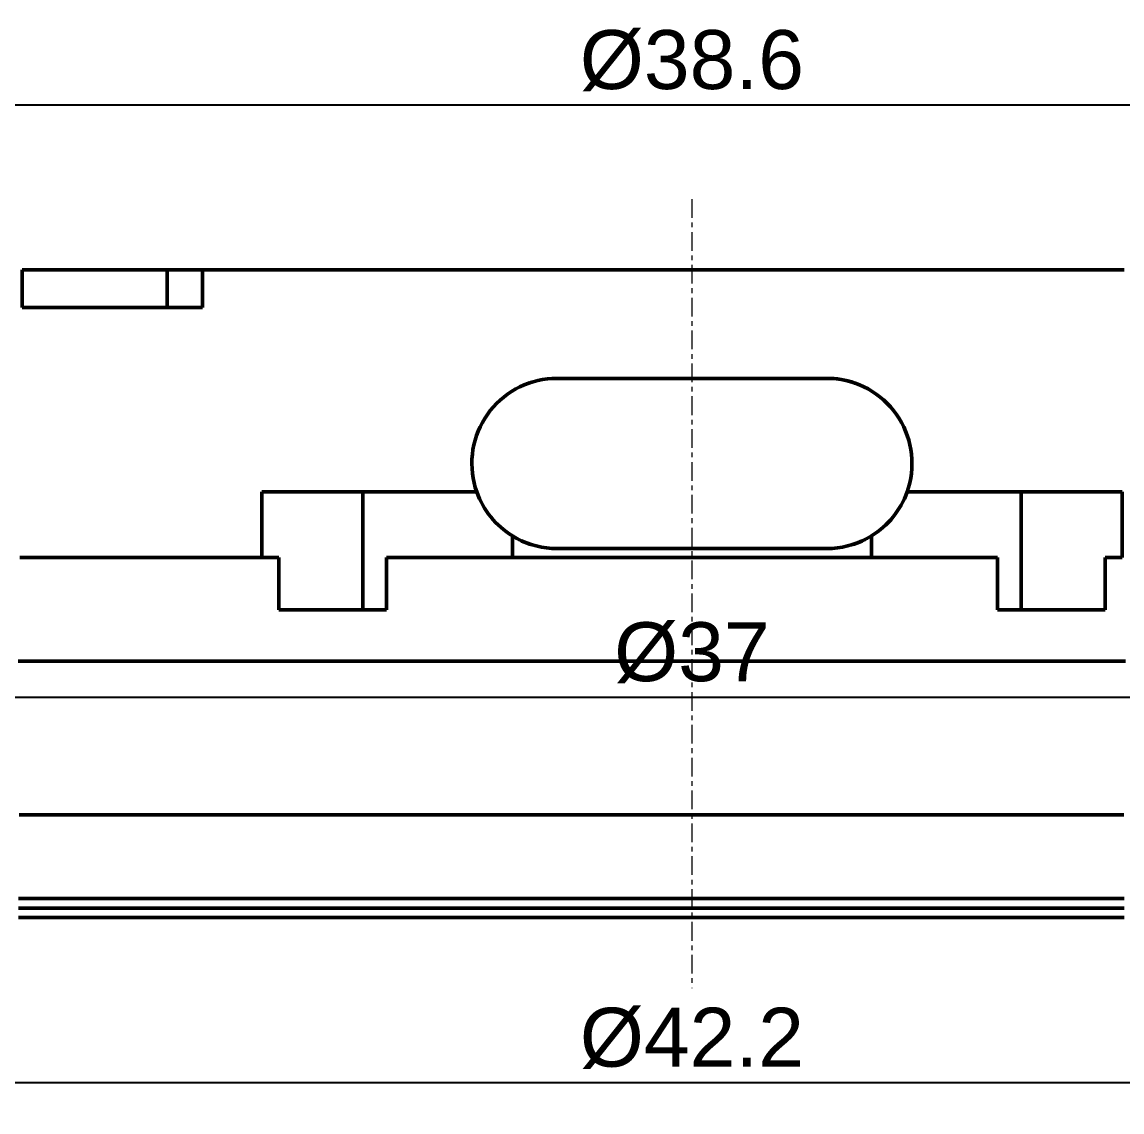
# Model space of a CAD drawing. Header units: millimetres. Extents: x 0 to 900, y 0 to 148.
# Drawn here: x 253.78 to 277.13, y 28.14 to 51.26 of the extents above; entities that cross this region are included whole.
import ezdxf

# ---------------------------------------------------------------- set-up
doc = ezdxf.new("R2010")
doc.units = ezdxf.units.MM
doc.header["$LTSCALE"] = 0.125
doc.linetypes.add('CENTER', pattern=[5.08, 3.175, -0.635, 0.635, -0.635])
for name, color, linetype, lineweight in [('CENTER', 7, 'CENTER', 18), ('DIM', 7, 'Continuous', 18), ('VISIBLE', 7, 'Continuous', 50)]:
    doc.layers.add(name, color=color, linetype=linetype, lineweight=lineweight)
doc.styles.add('LiberationSans', font='LiberationSans-Regular.ttf')
doc.dimstyles.new('ISO', dxfattribs={"dimscale": 0.5, "dimtxt": 2.5, "dimasz": 2.5, "dimexe": 1.25, "dimexo": 0.625, "dimtad": 1, "dimdsep": 46, "dimtxsty": 'LiberationSans', "dimcen": 0, "dimazin": 3, "dimtfac": 1, "dimtmove": 0, "dimatfit": 3})

msp = doc.modelspace()

# ---------------------------------------------------------------- linework, layer by layer
at = {"layer": 'CENTER'}
msp.add_line((268, 47.5), (268, 30.764), dxfattribs=at)
at = {"layer": 'VISIBLE'}
for p, q in [((253.784, 46), (256.867, 46)), ((253.784, 46), (253.784, 45.2)), ((256.867, 46), (257.614, 46)), ((256.867, 46), (256.867, 45.2)), ((257.614, 46), (257.614, 45.2)), ((253.784, 45.2), (256.867, 45.2)), ((258.873, 41.29), (258.873, 39.9)), ((261.015, 41.29), (261.015, 38.79)), ((274.985, 41.29), (274.985, 38.79)), ((277.127, 41.29), (277.127, 39.9)), ((264.189, 40.358), (264.189, 39.9)), ((271.811, 40.358), (271.811, 39.9)), ((259.232, 39.9), (259.232, 38.79)), ((261.517, 39.9), (261.517, 38.79)), ((264.189, 39.9), (261.517, 39.9)), ((274.483, 39.9), (271.811, 39.9)), ((274.483, 39.9), (274.483, 38.79)), ((276.768, 39.9), (276.768, 38.79))]:
    msp.add_line(p, q, dxfattribs=at)
for points in [[(257.614, 46), (257.714, 46), (257.814, 46), (257.915, 46), (258.015, 46), (258.115, 46), (258.216, 46), (258.316, 46), (258.416, 46), (258.516, 46), (258.617, 46), (258.717, 46), (258.817, 46), (258.918, 46), (259.018, 46), (259.118, 46), (259.218, 46), (259.319, 46), (259.419, 46), (259.519, 46), (259.62, 46), (259.72, 46), (259.82, 46), (259.921, 46), (260.021, 46), (260.121, 46), (260.221, 46), (260.322, 46), (260.422, 46), (260.522, 46), (260.623, 46), (260.723, 46), (260.823, 46), (260.923, 46), (261.024, 46), (261.124, 46), (261.224, 46), (261.325, 46), (261.425, 46), (261.525, 46), (261.625, 46), (261.726, 46), (261.826, 46), (261.926, 46), (262.027, 46), (262.127, 46), (262.227, 46), (262.328, 46), (262.428, 46), (262.528, 46), (262.628, 46), (262.729, 46), (262.829, 46), (262.929, 46), (263.03, 46), (263.13, 46), (263.23, 46), (263.33, 46), (263.431, 46), (263.531, 46), (263.631, 46), (263.732, 46), (263.832, 46), (263.932, 46), (264.032, 46), (264.133, 46), (264.233, 46), (264.333, 46), (264.434, 46), (264.534, 46), (264.634, 46), (264.734, 46), (264.835, 46), (264.935, 46), (265.035, 46), (265.136, 46), (265.236, 46), (265.336, 46), (265.437, 46), (265.537, 46), (265.637, 46), (265.737, 46), (265.838, 46), (265.938, 46), (266.038, 46), (266.139, 46), (266.239, 46), (266.339, 46), (266.439, 46), (266.54, 46), (266.64, 46), (266.74, 46), (266.841, 46), (266.941, 46), (267.041, 46), (267.141, 46), (267.242, 46), (267.342, 46), (267.442, 46), (267.543, 46), (267.643, 46), (267.743, 46), (267.844, 46), (267.944, 46), (268.044, 46), (268.144, 46), (268.245, 46), (268.345, 46), (268.445, 46), (268.546, 46), (268.646, 46), (268.746, 46), (268.846, 46), (268.947, 46), (269.047, 46), (269.147, 46), (269.248, 46), (269.348, 46), (269.448, 46), (269.548, 46), (269.649, 46), (269.749, 46), (269.849, 46), (269.95, 46), (270.05, 46), (270.15, 46), (270.251, 46), (270.351, 46), (270.451, 46), (270.551, 46), (270.652, 46), (270.752, 46), (270.852, 46), (270.953, 46), (271.053, 46), (271.153, 46), (271.253, 46), (271.354, 46), (271.454, 46), (271.554, 46), (271.655, 46), (271.755, 46), (271.855, 46), (271.955, 46), (272.056, 46), (272.156, 46), (272.256, 46), (272.357, 46), (272.457, 46), (272.557, 46), (272.657, 46), (272.758, 46), (272.858, 46), (272.958, 46), (273.059, 46), (273.159, 46), (273.259, 46), (273.36, 46), (273.46, 46), (273.56, 46), (273.66, 46), (273.761, 46), (273.861, 46), (273.961, 46), (274.062, 46), (274.162, 46), (274.262, 46), (274.362, 46), (274.463, 46), (274.563, 46), (274.663, 46), (274.764, 46), (274.864, 46), (274.964, 46), (275.064, 46), (275.165, 46), (275.265, 46), (275.365, 46), (275.466, 46), (275.566, 46), (275.666, 46), (275.767, 46), (275.867, 46), (275.967, 46), (276.067, 46), (276.168, 46), (276.268, 46), (276.368, 46), (276.469, 46), (276.569, 46), (276.669, 46), (276.769, 46), (276.87, 46), (276.97, 46), (277.07, 46), (277.171, 46)], [(253.784, 45.2), (253.884, 45.2), (253.985, 45.2), (254.086, 45.2), (254.187, 45.2), (254.288, 45.2), (254.388, 45.2), (254.489, 45.2), (254.59, 45.2), (254.691, 45.2), (254.792, 45.2), (254.892, 45.2), (254.993, 45.2), (255.094, 45.2), (255.195, 45.2), (255.296, 45.2), (255.396, 45.2), (255.497, 45.2), (255.598, 45.2), (255.699, 45.2), (255.8, 45.2), (255.9, 45.2), (256.001, 45.2), (256.102, 45.2), (256.203, 45.2), (256.303, 45.2), (256.404, 45.2), (256.505, 45.2), (256.606, 45.2), (256.707, 45.2), (256.807, 45.2), (256.908, 45.2), (257.009, 45.2), (257.11, 45.2), (257.211, 45.2), (257.311, 45.2), (257.412, 45.2), (257.513, 45.2), (257.614, 45.2)], [(265.135, 43.7), (265.034, 43.697), (264.932, 43.689), (264.832, 43.674), (264.732, 43.654), (264.634, 43.629), (264.537, 43.598), (264.442, 43.562), (264.35, 43.52), (264.26, 43.474), (264.172, 43.422), (264.088, 43.365), (264.007, 43.304), (263.93, 43.238), (263.856, 43.169), (263.786, 43.095), (263.721, 43.017), (263.66, 42.936), (263.604, 42.851), (263.553, 42.764), (263.506, 42.673), (263.465, 42.58), (263.429, 42.485), (263.399, 42.389), (263.374, 42.29), (263.354, 42.191), (263.341, 42.09), (263.332, 41.989), (263.33, 41.887), (263.333, 41.786), (263.342, 41.685), (263.357, 41.584), (263.377, 41.485), (263.403, 41.387), (263.434, 41.29)], [(265.135, 43.7), (265.236, 43.7), (265.336, 43.7), (265.437, 43.7), (265.537, 43.7), (265.638, 43.7), (265.738, 43.7), (265.839, 43.7), (265.939, 43.7), (266.04, 43.7), (266.14, 43.7), (266.241, 43.7), (266.341, 43.7), (266.442, 43.7), (266.542, 43.7), (266.643, 43.7), (266.743, 43.7), (266.844, 43.7), (266.944, 43.7), (267.045, 43.7), (267.146, 43.7), (267.246, 43.7), (267.347, 43.7), (267.447, 43.7), (267.548, 43.7), (267.648, 43.7), (267.749, 43.7), (267.849, 43.7), (267.95, 43.7), (268.05, 43.7), (268.151, 43.7), (268.251, 43.7), (268.352, 43.7), (268.452, 43.7), (268.553, 43.7), (268.653, 43.7), (268.754, 43.7), (268.854, 43.7), (268.955, 43.7), (269.056, 43.7), (269.156, 43.7), (269.257, 43.7), (269.357, 43.7), (269.458, 43.7), (269.558, 43.7), (269.659, 43.7), (269.759, 43.7), (269.86, 43.7), (269.96, 43.7), (270.061, 43.7), (270.161, 43.7), (270.262, 43.7), (270.362, 43.7), (270.463, 43.7), (270.563, 43.7), (270.664, 43.7), (270.764, 43.7), (270.865, 43.7)], [(271.455, 43.601), (271.384, 43.624), (271.311, 43.644), (271.238, 43.661), (271.164, 43.675), (271.09, 43.686), (271.015, 43.694), (270.94, 43.698), (270.865, 43.7)], [(272.566, 41.29), (272.597, 41.387), (272.623, 41.485), (272.643, 41.584), (272.658, 41.685), (272.667, 41.786), (272.67, 41.887), (272.668, 41.989), (272.659, 42.09), (272.646, 42.191), (272.626, 42.29), (272.601, 42.389), (272.571, 42.485), (272.535, 42.58), (272.494, 42.673), (272.447, 42.764), (272.396, 42.851), (272.34, 42.936), (272.279, 43.017), (272.214, 43.095), (272.144, 43.169), (272.07, 43.238), (271.993, 43.304), (271.912, 43.365), (271.828, 43.422), (271.74, 43.474), (271.65, 43.52), (271.558, 43.562), (271.463, 43.598), (271.366, 43.629), (271.268, 43.654), (271.168, 43.674), (271.068, 43.689), (270.966, 43.697), (270.865, 43.7)], [(264.605, 43.62), (264.596, 43.618), (264.587, 43.615), (264.579, 43.612), (264.57, 43.609), (264.562, 43.606), (264.553, 43.604), (264.544, 43.601), (264.536, 43.598)], [(258.873, 41.29), (258.975, 41.29), (259.076, 41.29), (259.178, 41.29), (259.279, 41.29), (259.38, 41.29), (259.482, 41.29), (259.583, 41.29), (259.684, 41.29), (259.786, 41.29), (259.887, 41.29), (259.988, 41.29), (260.09, 41.29), (260.191, 41.29), (260.292, 41.29), (260.394, 41.29), (260.495, 41.29), (260.597, 41.29), (260.698, 41.29), (260.799, 41.29), (260.901, 41.29), (261.002, 41.29), (261.103, 41.29), (261.205, 41.29), (261.306, 41.29), (261.407, 41.29), (261.509, 41.29), (261.61, 41.29), (261.711, 41.29), (261.813, 41.29), (261.914, 41.29), (262.015, 41.29), (262.117, 41.29), (262.218, 41.29), (262.32, 41.29), (262.421, 41.29), (262.522, 41.29), (262.624, 41.29), (262.725, 41.29), (262.826, 41.29), (262.928, 41.29), (263.029, 41.29), (263.13, 41.29), (263.232, 41.29), (263.333, 41.29), (263.434, 41.29)], [(272.566, 41.29), (272.667, 41.29), (272.768, 41.29), (272.87, 41.29), (272.971, 41.29), (273.072, 41.29), (273.174, 41.29), (273.275, 41.29), (273.376, 41.29), (273.478, 41.29), (273.579, 41.29), (273.68, 41.29), (273.782, 41.29), (273.883, 41.29), (273.985, 41.29), (274.086, 41.29), (274.187, 41.29), (274.289, 41.29), (274.39, 41.29), (274.491, 41.29), (274.593, 41.29), (274.694, 41.29), (274.795, 41.29), (274.897, 41.29), (274.998, 41.29), (275.099, 41.29), (275.201, 41.29), (275.302, 41.29), (275.403, 41.29), (275.505, 41.29), (275.606, 41.29), (275.708, 41.29), (275.809, 41.29), (275.91, 41.29), (276.012, 41.29), (276.113, 41.29), (276.214, 41.29), (276.316, 41.29), (276.417, 41.29), (276.518, 41.29), (276.62, 41.29), (276.721, 41.29), (276.822, 41.29), (276.924, 41.29), (277.025, 41.29), (277.127, 41.29)], [(264.189, 40.358), (264.239, 40.328), (264.29, 40.3), (264.341, 40.274), (264.394, 40.249), (264.447, 40.226), (264.501, 40.205), (264.556, 40.185), (264.611, 40.168)], [(264.189, 40.358), (264.285, 40.303), (264.384, 40.254), (264.486, 40.211), (264.59, 40.174), (264.697, 40.144), (264.805, 40.12), (264.914, 40.104), (265.024, 40.093), (265.135, 40.09)], [(270.865, 40.09), (270.976, 40.093), (271.086, 40.104), (271.195, 40.12), (271.303, 40.144), (271.41, 40.174), (271.514, 40.211), (271.616, 40.254), (271.715, 40.303), (271.811, 40.358)], [(271.389, 40.168), (271.444, 40.185), (271.499, 40.205), (271.553, 40.226), (271.606, 40.249), (271.659, 40.274), (271.71, 40.3), (271.761, 40.328), (271.811, 40.358)], [(265.135, 40.09), (265.236, 40.09), (265.336, 40.09), (265.437, 40.09), (265.537, 40.09), (265.638, 40.09), (265.738, 40.09), (265.839, 40.09), (265.939, 40.09), (266.04, 40.09), (266.14, 40.09), (266.241, 40.09), (266.341, 40.09), (266.442, 40.09), (266.542, 40.09), (266.643, 40.09), (266.743, 40.09), (266.844, 40.09), (266.944, 40.09), (267.045, 40.09), (267.146, 40.09), (267.246, 40.09), (267.347, 40.09), (267.447, 40.09), (267.548, 40.09), (267.648, 40.09), (267.749, 40.09), (267.849, 40.09), (267.95, 40.09), (268.05, 40.09), (268.151, 40.09), (268.251, 40.09), (268.352, 40.09), (268.452, 40.09), (268.553, 40.09), (268.653, 40.09), (268.754, 40.09), (268.854, 40.09), (268.955, 40.09), (269.056, 40.09), (269.156, 40.09), (269.257, 40.09), (269.357, 40.09), (269.458, 40.09), (269.558, 40.09), (269.659, 40.09), (269.759, 40.09), (269.86, 40.09), (269.96, 40.09), (270.061, 40.09), (270.161, 40.09), (270.262, 40.09), (270.362, 40.09), (270.463, 40.09), (270.563, 40.09), (270.664, 40.09), (270.764, 40.09), (270.865, 40.09)], [(253.736, 39.9), (253.837, 39.9), (253.938, 39.9), (254.039, 39.9), (254.139, 39.9), (254.24, 39.9), (254.341, 39.9), (254.441, 39.9), (254.542, 39.9), (254.643, 39.9), (254.744, 39.9), (254.844, 39.9), (254.945, 39.9), (255.046, 39.9), (255.147, 39.9), (255.247, 39.9), (255.348, 39.9), (255.449, 39.9), (255.549, 39.9), (255.65, 39.9), (255.751, 39.9), (255.852, 39.9), (255.952, 39.9), (256.053, 39.9), (256.154, 39.9), (256.255, 39.9), (256.355, 39.9), (256.456, 39.9), (256.557, 39.9), (256.657, 39.9), (256.758, 39.9), (256.859, 39.9), (256.96, 39.9), (257.06, 39.9), (257.161, 39.9), (257.262, 39.9), (257.363, 39.9), (257.463, 39.9), (257.564, 39.9), (257.665, 39.9), (257.765, 39.9), (257.866, 39.9), (257.967, 39.9), (258.068, 39.9), (258.168, 39.9), (258.269, 39.9), (258.37, 39.9), (258.471, 39.9), (258.571, 39.9), (258.672, 39.9), (258.773, 39.9), (258.873, 39.9)], [(259.232, 39.9), (259.187, 39.9), (259.143, 39.9), (259.098, 39.9), (259.053, 39.9), (259.008, 39.9), (258.963, 39.9), (258.918, 39.9), (258.873, 39.9)], [(264.189, 39.9), (264.289, 39.9), (264.39, 39.9), (264.49, 39.9), (264.59, 39.9), (264.69, 39.9), (264.791, 39.9), (264.891, 39.9), (264.991, 39.9), (265.092, 39.9), (265.192, 39.9), (265.292, 39.9), (265.392, 39.9), (265.493, 39.9), (265.593, 39.9), (265.693, 39.9), (265.794, 39.9), (265.894, 39.9), (265.994, 39.9), (266.095, 39.9), (266.195, 39.9), (266.295, 39.9), (266.395, 39.9), (266.496, 39.9), (266.596, 39.9), (266.696, 39.9), (266.797, 39.9), (266.897, 39.9), (266.997, 39.9), (267.097, 39.9), (267.198, 39.9), (267.298, 39.9), (267.398, 39.9), (267.499, 39.9), (267.599, 39.9), (267.699, 39.9), (267.799, 39.9), (267.9, 39.9), (268, 39.9), (268.1, 39.9), (268.201, 39.9), (268.301, 39.9), (268.401, 39.9), (268.501, 39.9), (268.602, 39.9), (268.702, 39.9), (268.802, 39.9), (268.903, 39.9), (269.003, 39.9), (269.103, 39.9), (269.203, 39.9), (269.304, 39.9), (269.404, 39.9), (269.504, 39.9), (269.605, 39.9), (269.705, 39.9), (269.805, 39.9), (269.905, 39.9), (270.006, 39.9), (270.106, 39.9), (270.206, 39.9), (270.307, 39.9), (270.407, 39.9), (270.507, 39.9), (270.608, 39.9), (270.708, 39.9), (270.808, 39.9), (270.908, 39.9), (271.009, 39.9), (271.109, 39.9), (271.209, 39.9), (271.31, 39.9), (271.41, 39.9), (271.51, 39.9), (271.61, 39.9), (271.711, 39.9), (271.811, 39.9)], [(277.127, 39.9), (277.082, 39.9), (277.037, 39.9), (276.992, 39.9), (276.947, 39.9), (276.902, 39.9), (276.857, 39.9), (276.813, 39.9), (276.768, 39.9)], [(259.232, 38.79), (259.336, 38.79), (259.44, 38.79), (259.544, 38.79), (259.648, 38.79), (259.751, 38.79), (259.855, 38.79), (259.959, 38.79), (260.063, 38.79), (260.167, 38.79), (260.271, 38.79), (260.374, 38.79), (260.478, 38.79), (260.582, 38.79), (260.686, 38.79), (260.79, 38.79), (260.894, 38.79), (260.997, 38.79), (261.101, 38.79), (261.205, 38.79), (261.309, 38.79), (261.413, 38.79), (261.517, 38.79)], [(274.483, 38.79), (274.587, 38.79), (274.691, 38.79), (274.795, 38.79), (274.899, 38.79), (275.003, 38.79), (275.106, 38.79), (275.21, 38.79), (275.314, 38.79), (275.418, 38.79), (275.522, 38.79), (275.626, 38.79), (275.729, 38.79), (275.833, 38.79), (275.937, 38.79), (276.041, 38.79), (276.145, 38.79), (276.249, 38.79), (276.352, 38.79), (276.456, 38.79), (276.56, 38.79), (276.664, 38.79), (276.768, 38.79)], [(253.7, 37.7), (253.8, 37.7), (253.9, 37.7), (254, 37.7), (254.1, 37.7), (254.2, 37.7), (254.3, 37.7), (254.4, 37.7), (254.5, 37.7), (254.6, 37.7), (254.7, 37.7), (254.8, 37.7), (254.9, 37.7), (255, 37.7), (255.1, 37.7), (255.2, 37.7), (255.3, 37.7), (255.4, 37.7), (255.5, 37.7), (255.6, 37.7), (255.7, 37.7), (255.8, 37.7), (255.9, 37.7), (256, 37.7), (256.1, 37.7), (256.2, 37.7), (256.3, 37.7), (256.4, 37.7), (256.5, 37.7), (256.6, 37.7), (256.7, 37.7), (256.8, 37.7), (256.9, 37.7), (257, 37.7), (257.1, 37.7), (257.2, 37.7), (257.3, 37.7), (257.4, 37.7), (257.5, 37.7), (257.6, 37.7), (257.7, 37.7), (257.8, 37.7), (257.9, 37.7), (258, 37.7), (258.1, 37.7), (258.2, 37.7), (258.3, 37.7), (258.4, 37.7), (258.5, 37.7), (258.6, 37.7), (258.7, 37.7), (258.8, 37.7), (258.9, 37.7), (259, 37.7), (259.1, 37.7), (259.2, 37.7), (259.3, 37.7), (259.4, 37.7), (259.5, 37.7), (259.6, 37.7), (259.7, 37.7), (259.8, 37.7), (259.9, 37.7), (260, 37.7), (260.1, 37.7), (260.2, 37.7), (260.3, 37.7), (260.4, 37.7), (260.5, 37.7), (260.6, 37.7), (260.7, 37.7), (260.8, 37.7), (260.9, 37.7), (261, 37.7), (261.1, 37.7), (261.2, 37.7), (261.3, 37.7), (261.4, 37.7), (261.5, 37.7), (261.6, 37.7), (261.7, 37.7), (261.8, 37.7), (261.9, 37.7), (262, 37.7), (262.1, 37.7), (262.2, 37.7), (262.3, 37.7), (262.4, 37.7), (262.5, 37.7), (262.6, 37.7), (262.7, 37.7), (262.8, 37.7), (262.9, 37.7), (263, 37.7), (263.1, 37.7), (263.2, 37.7), (263.3, 37.7), (263.4, 37.7), (263.5, 37.7), (263.6, 37.7), (263.7, 37.7), (263.8, 37.7), (263.9, 37.7), (264, 37.7), (264.1, 37.7), (264.2, 37.7), (264.3, 37.7), (264.4, 37.7), (264.5, 37.7), (264.6, 37.7), (264.7, 37.7), (264.8, 37.7), (264.9, 37.7), (265, 37.7), (265.1, 37.7), (265.2, 37.7), (265.3, 37.7), (265.4, 37.7), (265.5, 37.7), (265.6, 37.7), (265.7, 37.7), (265.8, 37.7), (265.9, 37.7), (266, 37.7), (266.1, 37.7), (266.2, 37.7), (266.3, 37.7), (266.4, 37.7), (266.5, 37.7), (266.6, 37.7), (266.7, 37.7), (266.8, 37.7), (266.9, 37.7), (267, 37.7), (267.1, 37.7), (267.2, 37.7), (267.3, 37.7), (267.4, 37.7), (267.5, 37.7), (267.6, 37.7), (267.7, 37.7), (267.8, 37.7), (267.9, 37.7), (268, 37.7), (268.1, 37.7), (268.2, 37.7), (268.3, 37.7), (268.4, 37.7), (268.5, 37.7), (268.6, 37.7), (268.7, 37.7), (268.8, 37.7), (268.9, 37.7), (269, 37.7), (269.1, 37.7), (269.2, 37.7), (269.3, 37.7), (269.4, 37.7), (269.5, 37.7), (269.6, 37.7), (269.7, 37.7), (269.8, 37.7), (269.9, 37.7), (270, 37.7), (270.1, 37.7), (270.2, 37.7), (270.3, 37.7), (270.4, 37.7), (270.5, 37.7), (270.6, 37.7), (270.7, 37.7), (270.8, 37.7), (270.9, 37.7), (271, 37.7), (271.1, 37.7), (271.2, 37.7), (271.3, 37.7), (271.4, 37.7), (271.5, 37.7), (271.6, 37.7), (271.7, 37.7), (271.8, 37.7), (271.9, 37.7), (272, 37.7), (272.1, 37.7), (272.2, 37.7), (272.3, 37.7), (272.4, 37.7), (272.5, 37.7), (272.6, 37.7), (272.7, 37.7), (272.8, 37.7), (272.9, 37.7), (273, 37.7), (273.1, 37.7), (273.2, 37.7), (273.3, 37.7), (273.4, 37.7), (273.5, 37.7), (273.6, 37.7), (273.7, 37.7), (273.8, 37.7), (273.9, 37.7), (274, 37.7), (274.1, 37.7), (274.2, 37.7), (274.3, 37.7), (274.4, 37.7), (274.5, 37.7), (274.6, 37.7), (274.7, 37.7), (274.8, 37.7), (274.9, 37.7), (275, 37.7), (275.1, 37.7), (275.2, 37.7), (275.3, 37.7), (275.4, 37.7), (275.5, 37.7), (275.6, 37.7), (275.7, 37.7), (275.8, 37.7), (275.9, 37.7), (276, 37.7), (276.1, 37.7), (276.2, 37.7), (276.3, 37.7), (276.4, 37.7), (276.5, 37.7), (276.6, 37.7), (276.7, 37.7), (276.8, 37.7), (276.9, 37.7), (277, 37.7), (277.1, 37.7), (277.2, 37.7)], [(253.726, 34.44), (253.826, 34.44), (253.926, 34.44), (254.026, 34.44), (254.126, 34.44), (254.226, 34.44), (254.327, 34.44), (254.427, 34.44), (254.527, 34.44), (254.627, 34.44), (254.727, 34.44), (254.827, 34.44), (254.928, 34.44), (255.028, 34.44), (255.128, 34.44), (255.228, 34.44), (255.328, 34.44), (255.428, 34.44), (255.529, 34.44), (255.629, 34.44), (255.729, 34.44), (255.829, 34.44), (255.929, 34.44), (256.029, 34.44), (256.13, 34.44), (256.23, 34.44), (256.33, 34.44), (256.43, 34.44), (256.53, 34.44), (256.631, 34.44), (256.731, 34.44), (256.831, 34.44), (256.931, 34.44), (257.031, 34.44), (257.131, 34.44), (257.232, 34.44), (257.332, 34.44), (257.432, 34.44), (257.532, 34.44), (257.632, 34.44), (257.732, 34.44), (257.833, 34.44), (257.933, 34.44), (258.033, 34.44), (258.133, 34.44), (258.233, 34.44), (258.333, 34.44), (258.434, 34.44), (258.534, 34.44), (258.634, 34.44), (258.734, 34.44), (258.834, 34.44), (258.934, 34.44), (259.035, 34.44), (259.135, 34.44), (259.235, 34.44), (259.335, 34.44), (259.435, 34.44), (259.536, 34.44), (259.636, 34.44), (259.736, 34.44), (259.836, 34.44), (259.936, 34.44), (260.036, 34.44), (260.137, 34.44), (260.237, 34.44), (260.337, 34.44), (260.437, 34.44), (260.537, 34.44), (260.637, 34.44), (260.738, 34.44), (260.838, 34.44), (260.938, 34.44), (261.038, 34.44), (261.138, 34.44), (261.238, 34.44), (261.339, 34.44), (261.439, 34.44), (261.539, 34.44), (261.639, 34.44), (261.739, 34.44), (261.839, 34.44), (261.94, 34.44), (262.04, 34.44), (262.14, 34.44), (262.24, 34.44), (262.34, 34.44), (262.44, 34.44), (262.541, 34.44), (262.641, 34.44), (262.741, 34.44), (262.841, 34.44), (262.941, 34.44), (263.042, 34.44), (263.142, 34.44), (263.242, 34.44), (263.342, 34.44), (263.442, 34.44), (263.542, 34.44), (263.643, 34.44), (263.743, 34.44), (263.843, 34.44), (263.943, 34.44), (264.043, 34.44), (264.143, 34.44), (264.244, 34.44), (264.344, 34.44), (264.444, 34.44), (264.544, 34.44), (264.644, 34.44), (264.744, 34.44), (264.845, 34.44), (264.945, 34.44), (265.045, 34.44), (265.145, 34.44), (265.245, 34.44), (265.345, 34.44), (265.446, 34.44), (265.546, 34.44), (265.646, 34.44), (265.746, 34.44), (265.846, 34.44), (265.946, 34.44), (266.047, 34.44), (266.147, 34.44), (266.247, 34.44), (266.347, 34.44), (266.447, 34.44), (266.548, 34.44), (266.648, 34.44), (266.748, 34.44), (266.848, 34.44), (266.948, 34.44), (267.048, 34.44), (267.149, 34.44), (267.249, 34.44), (267.349, 34.44), (267.449, 34.44), (267.549, 34.44), (267.649, 34.44), (267.75, 34.44), (267.85, 34.44), (267.95, 34.44), (268.05, 34.44), (268.15, 34.44), (268.25, 34.44), (268.351, 34.44), (268.451, 34.44), (268.551, 34.44), (268.651, 34.44), (268.751, 34.44), (268.851, 34.44), (268.952, 34.44), (269.052, 34.44), (269.152, 34.44), (269.252, 34.44), (269.352, 34.44), (269.452, 34.44), (269.553, 34.44), (269.653, 34.44), (269.753, 34.44), (269.853, 34.44), (269.953, 34.44), (270.054, 34.44), (270.154, 34.44), (270.254, 34.44), (270.354, 34.44), (270.454, 34.44), (270.554, 34.44), (270.655, 34.44), (270.755, 34.44), (270.855, 34.44), (270.955, 34.44), (271.055, 34.44), (271.155, 34.44), (271.256, 34.44), (271.356, 34.44), (271.456, 34.44), (271.556, 34.44), (271.656, 34.44), (271.756, 34.44), (271.857, 34.44), (271.957, 34.44), (272.057, 34.44), (272.157, 34.44), (272.257, 34.44), (272.357, 34.44), (272.458, 34.44), (272.558, 34.44), (272.658, 34.44), (272.758, 34.44), (272.858, 34.44), (272.958, 34.44), (273.059, 34.44), (273.159, 34.44), (273.259, 34.44), (273.359, 34.44), (273.459, 34.44), (273.56, 34.44), (273.66, 34.44), (273.76, 34.44), (273.86, 34.44), (273.96, 34.44), (274.06, 34.44), (274.161, 34.44), (274.261, 34.44), (274.361, 34.44), (274.461, 34.44), (274.561, 34.44), (274.661, 34.44), (274.762, 34.44), (274.862, 34.44), (274.962, 34.44), (275.062, 34.44), (275.162, 34.44), (275.262, 34.44), (275.363, 34.44), (275.463, 34.44), (275.563, 34.44), (275.663, 34.44), (275.763, 34.44), (275.863, 34.44), (275.964, 34.44), (276.064, 34.44), (276.164, 34.44), (276.264, 34.44), (276.364, 34.44), (276.464, 34.44), (276.565, 34.44), (276.665, 34.44), (276.765, 34.44), (276.865, 34.44), (276.965, 34.44), (277.066, 34.44), (277.166, 34.44)], [(253.711, 32.664), (253.812, 32.664), (253.912, 32.664), (254.012, 32.664), (254.112, 32.664), (254.213, 32.664), (254.313, 32.664), (254.413, 32.664), (254.514, 32.664), (254.614, 32.664), (254.714, 32.664), (254.814, 32.664), (254.915, 32.664), (255.015, 32.664), (255.115, 32.664), (255.215, 32.664), (255.316, 32.664), (255.416, 32.664), (255.516, 32.664), (255.617, 32.664), (255.717, 32.664), (255.817, 32.664), (255.917, 32.664), (256.018, 32.664), (256.118, 32.664), (256.218, 32.664), (256.318, 32.664), (256.419, 32.664), (256.519, 32.664), (256.619, 32.664), (256.72, 32.664), (256.82, 32.664), (256.92, 32.664), (257.02, 32.664), (257.121, 32.664), (257.221, 32.664), (257.321, 32.664), (257.421, 32.664), (257.522, 32.664), (257.622, 32.664), (257.722, 32.664), (257.822, 32.664), (257.923, 32.664), (258.023, 32.664), (258.123, 32.664), (258.224, 32.664), (258.324, 32.664), (258.424, 32.664), (258.524, 32.664), (258.625, 32.664), (258.725, 32.664), (258.825, 32.664), (258.925, 32.664), (259.026, 32.664), (259.126, 32.664), (259.226, 32.664), (259.327, 32.664), (259.427, 32.664), (259.527, 32.664), (259.627, 32.664), (259.728, 32.664), (259.828, 32.664), (259.928, 32.664), (260.028, 32.664), (260.129, 32.664), (260.229, 32.664), (260.329, 32.664), (260.43, 32.664), (260.53, 32.664), (260.63, 32.664), (260.73, 32.664), (260.831, 32.664), (260.931, 32.664), (261.031, 32.664), (261.131, 32.664), (261.232, 32.664), (261.332, 32.664), (261.432, 32.664), (261.533, 32.664), (261.633, 32.664), (261.733, 32.664), (261.833, 32.664), (261.934, 32.664), (262.034, 32.664), (262.134, 32.664), (262.234, 32.664), (262.335, 32.664), (262.435, 32.664), (262.535, 32.664), (262.635, 32.664), (262.736, 32.664), (262.836, 32.664), (262.936, 32.664), (263.037, 32.664), (263.137, 32.664), (263.237, 32.664), (263.337, 32.664), (263.438, 32.664), (263.538, 32.664), (263.638, 32.664), (263.738, 32.664), (263.839, 32.664), (263.939, 32.664), (264.039, 32.664), (264.14, 32.664), (264.24, 32.664), (264.34, 32.664), (264.44, 32.664), (264.541, 32.664), (264.641, 32.664), (264.741, 32.664), (264.841, 32.664), (264.942, 32.664), (265.042, 32.664), (265.142, 32.664), (265.243, 32.664), (265.343, 32.664), (265.443, 32.664), (265.543, 32.664), (265.644, 32.664), (265.744, 32.664), (265.844, 32.664), (265.944, 32.664), (266.045, 32.664), (266.145, 32.664), (266.245, 32.664), (266.346, 32.664), (266.446, 32.664), (266.546, 32.664), (266.646, 32.664), (266.747, 32.664), (266.847, 32.664), (266.947, 32.664), (267.047, 32.664), (267.148, 32.664), (267.248, 32.664), (267.348, 32.664), (267.449, 32.664), (267.549, 32.664), (267.649, 32.664), (267.749, 32.664), (267.85, 32.664), (267.95, 32.664), (268.05, 32.664), (268.15, 32.664), (268.251, 32.664), (268.351, 32.664), (268.451, 32.664), (268.551, 32.664), (268.652, 32.664), (268.752, 32.664), (268.852, 32.664), (268.953, 32.664), (269.053, 32.664), (269.153, 32.664), (269.253, 32.664), (269.354, 32.664), (269.454, 32.664), (269.554, 32.664), (269.654, 32.664), (269.755, 32.664), (269.855, 32.664), (269.955, 32.664), (270.056, 32.664), (270.156, 32.664), (270.256, 32.664), (270.356, 32.664), (270.457, 32.664), (270.557, 32.664), (270.657, 32.664), (270.757, 32.664), (270.858, 32.664), (270.958, 32.664), (271.058, 32.664), (271.159, 32.664), (271.259, 32.664), (271.359, 32.664), (271.459, 32.664), (271.56, 32.664), (271.66, 32.664), (271.76, 32.664), (271.86, 32.664), (271.961, 32.664), (272.061, 32.664), (272.161, 32.664), (272.262, 32.664), (272.362, 32.664), (272.462, 32.664), (272.562, 32.664), (272.663, 32.664), (272.763, 32.664), (272.863, 32.664), (272.963, 32.664), (273.064, 32.664), (273.164, 32.664), (273.264, 32.664), (273.365, 32.664), (273.465, 32.664), (273.565, 32.664), (273.665, 32.664), (273.766, 32.664), (273.866, 32.664), (273.966, 32.664), (274.066, 32.664), (274.167, 32.664), (274.267, 32.664), (274.367, 32.664), (274.467, 32.664), (274.568, 32.664), (274.668, 32.664), (274.768, 32.664), (274.869, 32.664), (274.969, 32.664), (275.069, 32.664), (275.169, 32.664), (275.27, 32.664), (275.37, 32.664), (275.47, 32.664), (275.57, 32.664), (275.671, 32.664), (275.771, 32.664), (275.871, 32.664), (275.972, 32.664), (276.072, 32.664), (276.172, 32.664), (276.272, 32.664), (276.373, 32.664), (276.473, 32.664), (276.573, 32.664), (276.673, 32.664), (276.774, 32.664), (276.874, 32.664), (276.974, 32.664), (277.075, 32.664), (277.175, 32.664)], [(253.711, 32.464), (253.812, 32.464), (253.912, 32.464), (254.012, 32.464), (254.112, 32.464), (254.213, 32.464), (254.313, 32.464), (254.413, 32.464), (254.514, 32.464), (254.614, 32.464), (254.714, 32.464), (254.814, 32.464), (254.915, 32.464), (255.015, 32.464), (255.115, 32.464), (255.215, 32.464), (255.316, 32.464), (255.416, 32.464), (255.516, 32.464), (255.617, 32.464), (255.717, 32.464), (255.817, 32.464), (255.917, 32.464), (256.018, 32.464), (256.118, 32.464), (256.218, 32.464), (256.318, 32.464), (256.419, 32.464), (256.519, 32.464), (256.619, 32.464), (256.72, 32.464), (256.82, 32.464), (256.92, 32.464), (257.02, 32.464), (257.121, 32.464), (257.221, 32.464), (257.321, 32.464), (257.421, 32.464), (257.522, 32.464), (257.622, 32.464), (257.722, 32.464), (257.822, 32.464), (257.923, 32.464), (258.023, 32.464), (258.123, 32.464), (258.224, 32.464), (258.324, 32.464), (258.424, 32.464), (258.524, 32.464), (258.625, 32.464), (258.725, 32.464), (258.825, 32.464), (258.925, 32.464), (259.026, 32.464), (259.126, 32.464), (259.226, 32.464), (259.327, 32.464), (259.427, 32.464), (259.527, 32.464), (259.627, 32.464), (259.728, 32.464), (259.828, 32.464), (259.928, 32.464), (260.028, 32.464), (260.129, 32.464), (260.229, 32.464), (260.329, 32.464), (260.43, 32.464), (260.53, 32.464), (260.63, 32.464), (260.73, 32.464), (260.831, 32.464), (260.931, 32.464), (261.031, 32.464), (261.131, 32.464), (261.232, 32.464), (261.332, 32.464), (261.432, 32.464), (261.533, 32.464), (261.633, 32.464), (261.733, 32.464), (261.833, 32.464), (261.934, 32.464), (262.034, 32.464), (262.134, 32.464), (262.234, 32.464), (262.335, 32.464), (262.435, 32.464), (262.535, 32.464), (262.635, 32.464), (262.736, 32.464), (262.836, 32.464), (262.936, 32.464), (263.037, 32.464), (263.137, 32.464), (263.237, 32.464), (263.337, 32.464), (263.438, 32.464), (263.538, 32.464), (263.638, 32.464), (263.738, 32.464), (263.839, 32.464), (263.939, 32.464), (264.039, 32.464), (264.14, 32.464), (264.24, 32.464), (264.34, 32.464), (264.44, 32.464), (264.541, 32.464), (264.641, 32.464), (264.741, 32.464), (264.841, 32.464), (264.942, 32.464), (265.042, 32.464), (265.142, 32.464), (265.243, 32.464), (265.343, 32.464), (265.443, 32.464), (265.543, 32.464), (265.644, 32.464), (265.744, 32.464), (265.844, 32.464), (265.944, 32.464), (266.045, 32.464), (266.145, 32.464), (266.245, 32.464), (266.346, 32.464), (266.446, 32.464), (266.546, 32.464), (266.646, 32.464), (266.747, 32.464), (266.847, 32.464), (266.947, 32.464), (267.047, 32.464), (267.148, 32.464), (267.248, 32.464), (267.348, 32.464), (267.449, 32.464), (267.549, 32.464), (267.649, 32.464), (267.749, 32.464), (267.85, 32.464), (267.95, 32.464), (268.05, 32.464), (268.15, 32.464), (268.251, 32.464), (268.351, 32.464), (268.451, 32.464), (268.551, 32.464), (268.652, 32.464), (268.752, 32.464), (268.852, 32.464), (268.953, 32.464), (269.053, 32.464), (269.153, 32.464), (269.253, 32.464), (269.354, 32.464), (269.454, 32.464), (269.554, 32.464), (269.654, 32.464), (269.755, 32.464), (269.855, 32.464), (269.955, 32.464), (270.056, 32.464), (270.156, 32.464), (270.256, 32.464), (270.356, 32.464), (270.457, 32.464), (270.557, 32.464), (270.657, 32.464), (270.757, 32.464), (270.858, 32.464), (270.958, 32.464), (271.058, 32.464), (271.159, 32.464), (271.259, 32.464), (271.359, 32.464), (271.459, 32.464), (271.56, 32.464), (271.66, 32.464), (271.76, 32.464), (271.86, 32.464), (271.961, 32.464), (272.061, 32.464), (272.161, 32.464), (272.262, 32.464), (272.362, 32.464), (272.462, 32.464), (272.562, 32.464), (272.663, 32.464), (272.763, 32.464), (272.863, 32.464), (272.963, 32.464), (273.064, 32.464), (273.164, 32.464), (273.264, 32.464), (273.365, 32.464), (273.465, 32.464), (273.565, 32.464), (273.665, 32.464), (273.766, 32.464), (273.866, 32.464), (273.966, 32.464), (274.066, 32.464), (274.167, 32.464), (274.267, 32.464), (274.367, 32.464), (274.467, 32.464), (274.568, 32.464), (274.668, 32.464), (274.768, 32.464), (274.869, 32.464), (274.969, 32.464), (275.069, 32.464), (275.169, 32.464), (275.27, 32.464), (275.37, 32.464), (275.47, 32.464), (275.57, 32.464), (275.671, 32.464), (275.771, 32.464), (275.871, 32.464), (275.972, 32.464), (276.072, 32.464), (276.172, 32.464), (276.272, 32.464), (276.373, 32.464), (276.473, 32.464), (276.573, 32.464), (276.673, 32.464), (276.774, 32.464), (276.874, 32.464), (276.974, 32.464), (277.075, 32.464), (277.175, 32.464)], [(253.712, 32.264), (253.812, 32.264), (253.912, 32.264), (254.013, 32.264), (254.113, 32.264), (254.213, 32.264), (254.313, 32.264), (254.414, 32.264), (254.514, 32.264), (254.614, 32.264), (254.714, 32.264), (254.815, 32.264), (254.915, 32.264), (255.015, 32.264), (255.116, 32.264), (255.216, 32.264), (255.316, 32.264), (255.416, 32.264), (255.517, 32.264), (255.617, 32.264), (255.717, 32.264), (255.817, 32.264), (255.918, 32.264), (256.018, 32.264), (256.118, 32.264), (256.218, 32.264), (256.319, 32.264), (256.419, 32.264), (256.519, 32.264), (256.62, 32.264), (256.72, 32.264), (256.82, 32.264), (256.92, 32.264), (257.021, 32.264), (257.121, 32.264), (257.221, 32.264), (257.321, 32.264), (257.422, 32.264), (257.522, 32.264), (257.622, 32.264), (257.723, 32.264), (257.823, 32.264), (257.923, 32.264), (258.023, 32.264), (258.124, 32.264), (258.224, 32.264), (258.324, 32.264), (258.424, 32.264), (258.525, 32.264), (258.625, 32.264), (258.725, 32.264), (258.825, 32.264), (258.926, 32.264), (259.026, 32.264), (259.126, 32.264), (259.227, 32.264), (259.327, 32.264), (259.427, 32.264), (259.527, 32.264), (259.628, 32.264), (259.728, 32.264), (259.828, 32.264), (259.928, 32.264), (260.029, 32.264), (260.129, 32.264), (260.229, 32.264), (260.329, 32.264), (260.43, 32.264), (260.53, 32.264), (260.63, 32.264), (260.731, 32.264), (260.831, 32.264), (260.931, 32.264), (261.031, 32.264), (261.132, 32.264), (261.232, 32.264), (261.332, 32.264), (261.432, 32.264), (261.533, 32.264), (261.633, 32.264), (261.733, 32.264), (261.834, 32.264), (261.934, 32.264), (262.034, 32.264), (262.134, 32.264), (262.235, 32.264), (262.335, 32.264), (262.435, 32.264), (262.535, 32.264), (262.636, 32.264), (262.736, 32.264), (262.836, 32.264), (262.936, 32.264), (263.037, 32.264), (263.137, 32.264), (263.237, 32.264), (263.338, 32.264), (263.438, 32.264), (263.538, 32.264), (263.638, 32.264), (263.739, 32.264), (263.839, 32.264), (263.939, 32.264), (264.039, 32.264), (264.14, 32.264), (264.24, 32.264), (264.34, 32.264), (264.44, 32.264), (264.541, 32.264), (264.641, 32.264), (264.741, 32.264), (264.842, 32.264), (264.942, 32.264), (265.042, 32.264), (265.142, 32.264), (265.243, 32.264), (265.343, 32.264), (265.443, 32.264), (265.543, 32.264), (265.644, 32.264), (265.744, 32.264), (265.844, 32.264), (265.945, 32.264), (266.045, 32.264), (266.145, 32.264), (266.245, 32.264), (266.346, 32.264), (266.446, 32.264), (266.546, 32.264), (266.646, 32.264), (266.747, 32.264), (266.847, 32.264), (266.947, 32.264), (267.047, 32.264), (267.148, 32.264), (267.248, 32.264), (267.348, 32.264), (267.449, 32.264), (267.549, 32.264), (267.649, 32.264), (267.749, 32.264), (267.85, 32.264), (267.95, 32.264), (268.05, 32.264), (268.15, 32.264), (268.251, 32.264), (268.351, 32.264), (268.451, 32.264), (268.551, 32.264), (268.652, 32.264), (268.752, 32.264), (268.852, 32.264), (268.953, 32.264), (269.053, 32.264), (269.153, 32.264), (269.253, 32.264), (269.354, 32.264), (269.454, 32.264), (269.554, 32.264), (269.654, 32.264), (269.755, 32.264), (269.855, 32.264), (269.955, 32.264), (270.055, 32.264), (270.156, 32.264), (270.256, 32.264), (270.356, 32.264), (270.457, 32.264), (270.557, 32.264), (270.657, 32.264), (270.757, 32.264), (270.858, 32.264), (270.958, 32.264), (271.058, 32.264), (271.158, 32.264), (271.259, 32.264), (271.359, 32.264), (271.459, 32.264), (271.56, 32.264), (271.66, 32.264), (271.76, 32.264), (271.86, 32.264), (271.961, 32.264), (272.061, 32.264), (272.161, 32.264), (272.261, 32.264), (272.362, 32.264), (272.462, 32.264), (272.562, 32.264), (272.662, 32.264), (272.763, 32.264), (272.863, 32.264), (272.963, 32.264), (273.064, 32.264), (273.164, 32.264), (273.264, 32.264), (273.364, 32.264), (273.465, 32.264), (273.565, 32.264), (273.665, 32.264), (273.765, 32.264), (273.866, 32.264), (273.966, 32.264), (274.066, 32.264), (274.166, 32.264), (274.267, 32.264), (274.367, 32.264), (274.467, 32.264), (274.568, 32.264), (274.668, 32.264), (274.768, 32.264), (274.868, 32.264), (274.969, 32.264), (275.069, 32.264), (275.169, 32.264), (275.269, 32.264), (275.37, 32.264), (275.47, 32.264), (275.57, 32.264), (275.671, 32.264), (275.771, 32.264), (275.871, 32.264), (275.971, 32.264), (276.072, 32.264), (276.172, 32.264), (276.272, 32.264), (276.372, 32.264), (276.473, 32.264), (276.573, 32.264), (276.673, 32.264), (276.773, 32.264), (276.874, 32.264), (276.974, 32.264), (277.074, 32.264), (277.175, 32.264)]]:
    msp.add_lwpolyline(points, dxfattribs=at)
for centre, start, end in [((265.135, 41.895), 199.5835, 238.3929), ((270.865, 41.895), 301.6071, 340.4165)]:
    msp.add_arc(centre, 1.805, start, end, dxfattribs=at)

# ---------------------------------------------------------------- dimensions: what is measured, and where the dimension line sits
at = {"layer": 'DIM'}
for base, p1, p2, text in [((248.7, 49.5), (248.7, 46), (287.3, 46), '%%c<>'), ((249.503, 36.94), (249.503, 34.44), (286.497, 34.44), '%%c37'), ((246.9, 28.764), (246.9, 32.264), (289.1, 32.264), '%%c<>')]:
    msp.add_linear_dim(base=base, p1=p1, p2=p2, text=text, dimstyle='ISO', dxfattribs=at).render()

doc.saveas('drawing.dxf')
